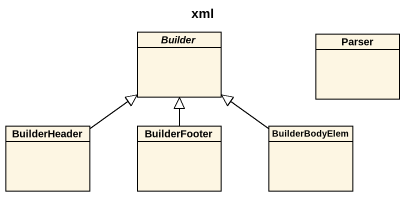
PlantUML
@startuml
title xml
hide circle
hide empty members
abstract class Builder
class Parser
class BuilderHeader
class BuilderFooter
class BuilderBodyElem
BuilderHeader -up-|> Builder
BuilderFooter -up-|> Builder
BuilderBodyElem -up-|> Builder
@enduml
